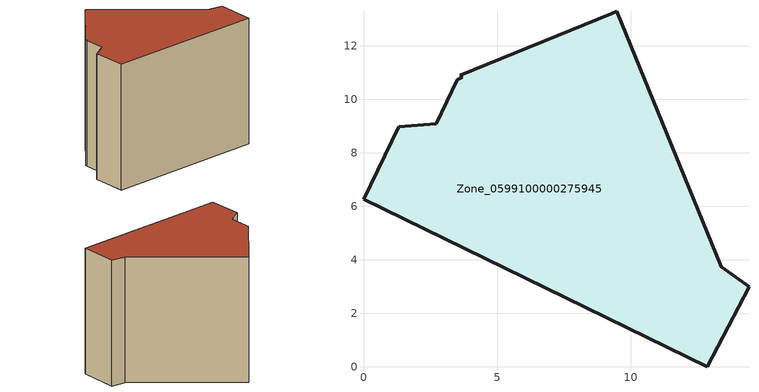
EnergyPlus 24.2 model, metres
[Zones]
Zone_0599100000275945
 floor ground (C_G): 9.47,13.3 13.38,3.74 14.41,3 12.86,0 0,6.26 1.31,8.98 2.72,9.09 3.51,10.74 3.7,10.82 3.62,10.91 9.26,13.21 z0
 wall outside (C_F): 1.31,8.98 0,6.26 12.86,0 14.41,3 13.38,3.74 9.47,13.3 9.26,13.21 3.62,10.91 3.7,10.82 3.51,10.74 2.72,9.09 1.31,8.98 z0:11.38
 roof outside (C_R): 13.38,3.74 9.47,13.3 9.26,13.21 3.62,10.91 3.7,10.82 3.51,10.74 2.72,9.09 1.31,8.98 0,6.26 12.86,0 14.41,3 z11.38
[BUILDING]
Pand.0599100000275945: North Axis=0; Terrain=City; Loads Convergence Tolerance Value=0.04; Temperature Convergence Tolerance Value=0.4; Solar Distribution=FullExterior; Maximum Number of Warmup Days=25; Minimum Number of Warmup Days=1
[Site:Location]
Rotterdam.The.Hague.AP_ZH_NLD Design_Conditions: Latitude=51.96; Longitude=4.45; Time Zone=1; Elevation=-4.5
[SITE:GROUNDTEMPERATURE:BUILDINGSURFACE]
18, 18, 18, 18, 18, 18, 18, 18, 18, 18, 18, 18
[MATERIAL] Thermal Absorptance=0.9; Solar Absorptance=0.7; Visible Absorptance=0.7
Name | Roughness | Thickness | Conductivity | Density | Specific Heat
G.TI.1946 | MediumSmooth | 0.15 | 1 | 540 | 1210
F.TI.1946 | Rough | 0.3 | 0.857143 | 1920 | 840
R.TI.1946 | MediumRough | 0.2 | 0.1 | 1500 | 1000
[CONSTRUCTION]
C_G: G.TI.1946
C_F: F.TI.1946
C_R: R.TI.1946
[ZONE]
Zone_0599100000275945: Type=1; Multiplier=1; Ceiling Height=Autocalculate; Volume=Autocalculate; Floor Area=autocalculate; Part of Total Floor Area=Yes
[ZONEINFILTRATION:DESIGNFLOWRATE]
Infil_Zone_0599100000275945: Zone or ZoneList or Space or SpaceList=Zone_0599100000275945; Schedule=AlwaysOn; Design Flow Rate Calculation Method=Flow/Area; Flow Rate per Floor Area=0.003; Constant Term Coefficient=1; Temperature Term Coefficient=0; Velocity Term Coefficient=0; Velocity Squared Term Coefficient=0
[HVACTEMPLATE:ZONE:IDEALLOADSAIRSYSTEM]
Zone_0599100000275945: Maximum Heating Supply Air Temperature=50; Minimum Cooling Supply Air Temperature=13; Maximum Heating Supply Air Humidity Ratio=0.0156; Minimum Cooling Supply Air Humidity Ratio=0.0077; Heating Limit=NoLimit; Cooling Limit=NoLimit; Dehumidification Control Type=ConstantSensibleHeatRatio; Cooling Sensible Heat Ratio=0.7; Dehumidification Setpoint=60; Humidification Control Type=None; Humidification Setpoint=30; Outdoor Air Method=None; Outdoor Air Flow Rate per Person=0.00944; Outdoor Air Flow Rate per Zone Floor Area=0; Outdoor Air Flow Rate per Zone=0; Demand Controlled Ventilation Type=None; Outdoor Air Economizer Type=NoEconomizer; Heat Recovery Type=None; Sensible Heat Recovery Effectiveness=0.7; Latent Heat Recovery Effectiveness=0.65
[ZONECONTROL:THERMOSTAT]
ThermostatControl_Zone_0599100000275945: Zone or ZoneList=Zone_0599100000275945; Control Type Schedule=DualSetpointControlType; Control 1=Thermostat_Zone_0599100000275945; Temperature Difference Between Cutout And Setpoint=0
[THERMOSTATSETPOINT:DUALSETPOINT]
Thermostat_Zone_0599100000275945: Heating Setpoint Temperature Schedule=HeatingSetpoint_Zone_0599100000275945; Cooling Setpoint Temperature Schedule=CoolingSetpoint_Zone_0599100000275945
[SCHEDULE:COMPACT]
HeatingSetpoint_Zone_0599100000275945: Through: 12/31, For: AllDays, Until: 24:00, 21
CoolingSetpoint_Zone_0599100000275945: Through: 12/31, For: AllDays, Until: 24:00, 24
DualSetpointControlType: Through: 12/31, For: AllDays, Until: 24:00, 4
AlwaysOn: Through: 12/31, For: AllDays, Until: 24:00, 1
